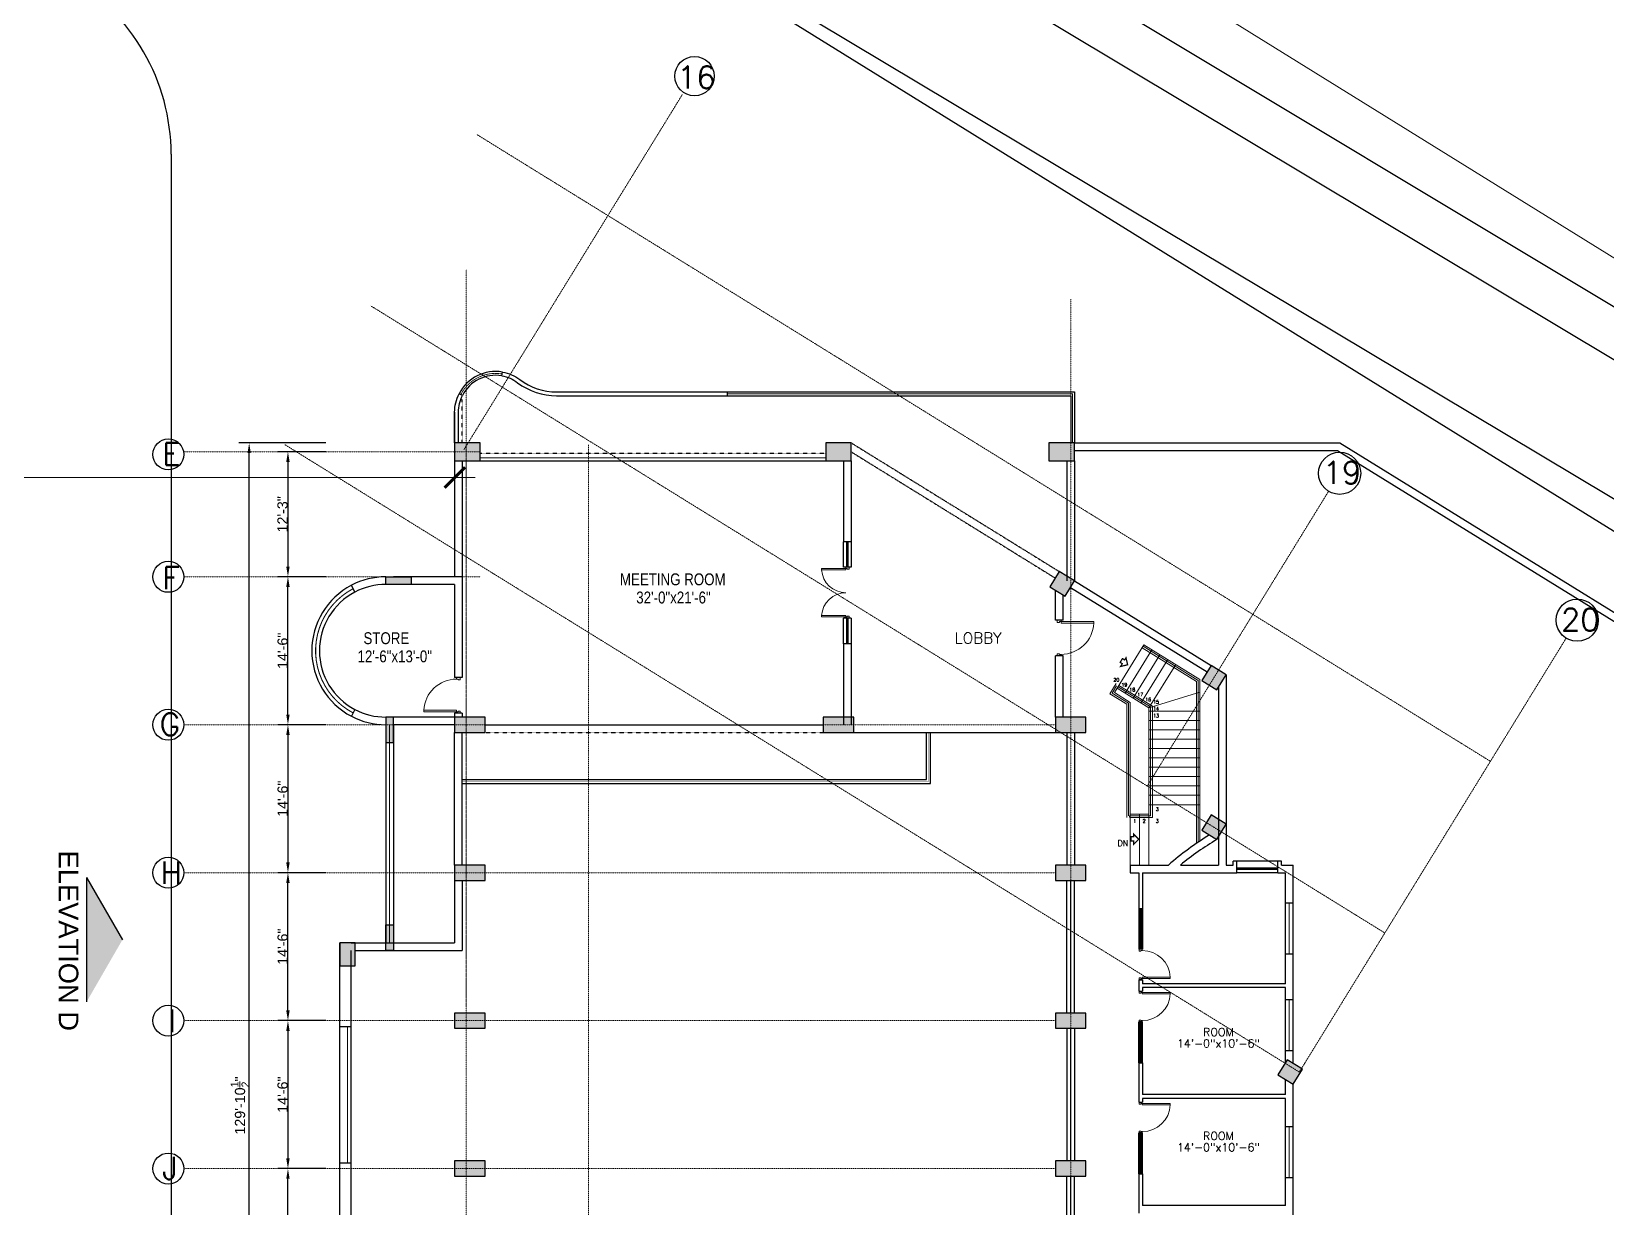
# Model space of a CAD drawing. Header units: inches. Extents: x -110725 to 51121, y 8404 to 44825.
# Drawn here: x 45211 to 47063, y 21415 to 22798 of the extents above; entities that cross this region are included whole.
import ezdxf
from ezdxf.enums import TextEntityAlignment as Align

# ---------------------------------------------------------------- set-up
doc = ezdxf.new("R2010")
doc.units = ezdxf.units.IN
doc.header["$LTSCALE"] = 0.1
doc.header["$MEASUREMENT"] = 0
doc.linetypes.add('CENTER', pattern=[2, 1.25, -0.25, 0.25, -0.25])
doc.linetypes.add('DASHED', pattern=[0.75, 0.5, -0.25])
doc.layers.get('0').update_dxf_attribs({"color": 1, "lineweight": 0})
doc.layers.get('Defpoints').update_dxf_attribs({"lineweight": 0})
for name, color, linetype in [('building', 6, 'Continuous'), ('Column Hatch', 7, 'Continuous'), ('COLUMNS', 200, 'Continuous'), ('GF', 1, 'Continuous'), ('GFT', 4, 'Continuous'), ('GFW', 5, 'Continuous'), ('GREEN BELT', 80, 'Continuous'), ('road', 8, 'Continuous')]:
    doc.layers.add(name, color=color, linetype=linetype)
for name, color, linetype, lineweight in [('dim', 252, 'Continuous', 0), ('DOOR', 32, 'Continuous', 0), ('GRID', 8, 'CENTER', 0), ('stair', 5, 'Continuous', 0), ('TEXT', 3, 'Continuous', 0)]:
    doc.layers.add(name, color=color, linetype=linetype, lineweight=lineweight)
doc.styles.add('as', font='arial.ttf')
doc.styles.add('EHSAN', font='arial.ttf', dxfattribs={"height": 54})
doc.styles.add('ROMAND', font='romand.shx')
doc.styles.get("Standard").update_dxf_attribs({"font": 'arial.ttf'})
doc.dimstyles.new('DIM', dxfattribs={"dimtxt": 15, "dimasz": 9, "dimexe": 0.25, "dimexo": 3, "dimgap": 0.125, "dimtad": 1, "dimdec": 3, "dimzin": 3, "dimdsep": 46, "dimlunit": 4, "dimtxsty": 'ROMAND', "dimcen": 0.125, "dimaunit": 1, "dimadec": 0, "dimazin": 0, "dimtfac": 0.75, "dimtdec": 3, "dimtix": 1, "dimtofl": 0, "dimtmove": 2, "dimatfit": 3, "dimfxl": 1, "dimtolj": 1, "dimtzin": 3, "dimarcsym": 1})
doc.dimstyles.new('DIM1', dxfattribs={"dimtxt": 54, "dimasz": 6, "dimexe": 6, "dimexo": 3, "dimgap": 1, "dimtad": 0, "dimzin": 0, "dimdsep": 46, "dimlunit": 4, "dimtxsty": 'EHSAN', "dimblk": 'ARCHTICK', "dimcen": 3, "dimdle": 6, "dimclrd": 4, "dimclre": 4, "dimclrt": 6, "dimadec": 0, "dimazin": 0, "dimtfac": 1, "dimtofl": 0, "dimtmove": 1, "dimatfit": 3, "dimldrblk": 'ARCHTICK', "dimfxl": 4, "dimtolj": 1, "dimtzin": 3, "dimlwd": -1, "dimlwe": -1, "dimarcsym": 0})

# ---------------------------------------------------------------- blocks, each defined once
blk = doc.blocks.new('_ArchTick')
at = {"color": 0, "linetype": 'ByBlock', "const_width": 0.15}
blk.add_lwpolyline([(-0.5, -0.5), (0.5, 0.5)], dxfattribs=at)
blk = doc.blocks.new('*D2541')
at = {"layer": 'Defpoints', "color": 0, "transparency": 16777216}
for p in [(46220.3, 23059.7), (46077.5, 22829.6), (49678, 20595.2, 1175.7)]:
    blk.add_point(p, dxfattribs=at)
at = {"layer": 'dim', "color": 4, "transparency": 16777216}
for p, q in [((46079.1, 22832.1), (46223.5, 23064.8)), ((46199.9, 23072.3), (47906.3, 22013.3)), ((49841.1, 20812.6), (48134.7, 21871.6)), ((49679.5, 20597.7), (49823.9, 20830.4))]:
    blk.add_line(p, q, dxfattribs=at)
at = {"layer": 'dim', "color": 4, "transparency": 16777216, "xscale": 24, "yscale": 24, "zscale": 24}
for p, rotation in [((46220.3, 23059.7), 148.1765203500402), ((49820.7, 20825.3), 328.1765203500402)]:
    blk.add_blockref('_ArchTick', p, dxfattribs=dict(at, rotation=rotation))
at = {"layer": 'dim', "color": 6, "transparency": 16777216, "insert": (48020.5, 21942.5), "char_height": 54, "attachment_point": 5, "rotation": 328.1765, "style": 'EHSAN'}
blk.add_mtext('\\A1;353\'-1{\\H1x;\\S1/2;}"', dxfattribs=at)
blk = doc.blocks.new('*D2563')
at = {"layer": 'Defpoints', "color": 0, "transparency": 16777216}
for p in [(43461.6, 22309.5), (45708.6, 22309.3), (43461.6, 22273.1)]:
    blk.add_point(p, dxfattribs=at)
at = {"layer": 'dim', "color": 4, "transparency": 16777216}
for p, q in [((43461.6, 22306.5), (43461.6, 22267.1)), ((45708.6, 22306.3), (45708.6, 22267.1)), ((43437.6, 22273.1), (44472.9, 22273.1)), ((45732.6, 22273.1), (44697.3, 22273.1))]:
    blk.add_line(p, q, dxfattribs=at)
at = {"layer": 'dim', "color": 4, "transparency": 16777216, "xscale": 24, "yscale": 24, "zscale": 24, "rotation": 180}
blk.add_blockref('_ArchTick', (43461.6, 22273.1), dxfattribs=at)
at = {"layer": 'dim', "color": 4, "transparency": 16777216, "xscale": 24, "yscale": 24, "zscale": 24}
blk.add_blockref('_ArchTick', (45708.6, 22273.1), dxfattribs=at)
at = {"layer": 'dim', "color": 6, "transparency": 16777216, "insert": (44585.1, 22273.1), "char_height": 54, "attachment_point": 5, "style": 'EHSAN'}
blk.add_mtext('\\A1;187\'-3"', dxfattribs=at)
blk = doc.blocks.new('*D3236')
at = {"layer": 'Defpoints', "color": 0, "transparency": 16777216}
for p in [(45512.3, 21808.3), (45562.7, 21808.3), (45562.7, 21634.3)]:
    blk.add_point(p, dxfattribs=at)
at = {"layer": 'dim', "color": 2, "lineweight": -2, "transparency": 16777216}
for p, q in [((45556.7, 21808.3), (45500.3, 21808.3)), ((45556.7, 21634.3), (45500.3, 21634.3))]:
    blk.add_line(p, q, dxfattribs=at)
at = {"layer": 'dim', "color": 4, "lineweight": -2, "transparency": 16777216}
blk.add_line((45512.3, 21646.3), (45512.3, 21796.3), dxfattribs=at)
at = {"layer": 'dim', "color": 4, "transparency": 16777216}
for points in [[(45510.3, 21796.3), (45514.3, 21796.3), (45512.3, 21808.3)], [(45510.3, 21646.3), (45514.3, 21646.3), (45512.3, 21634.3)]]:
    blk.add_solid(points, dxfattribs=at)
at = {"layer": 'dim', "color": 3, "transparency": 16777216, "insert": (45506.1, 21721.3), "char_height": 12, "attachment_point": 5, "rotation": 90}
blk.add_mtext('\\A1;14\'-6"', dxfattribs=at)
blk = doc.blocks.new('*D3237')
at = {"layer": 'Defpoints', "color": 0, "transparency": 16777216}
for p in [(45512.3, 21460.3), (45562.7, 21460.3), (45562.7, 21286.3)]:
    blk.add_point(p, dxfattribs=at)
at = {"layer": 'dim', "color": 2, "lineweight": -2, "transparency": 16777216}
for p, q in [((45556.7, 21460.3), (45500.3, 21460.3)), ((45556.7, 21286.3), (45500.3, 21286.3))]:
    blk.add_line(p, q, dxfattribs=at)
at = {"layer": 'dim', "color": 4, "lineweight": -2, "transparency": 16777216}
blk.add_line((45512.3, 21298.3), (45512.3, 21448.3), dxfattribs=at)
at = {"layer": 'dim', "color": 4, "transparency": 16777216}
for points in [[(45510.3, 21448.3), (45514.3, 21448.3), (45512.3, 21460.3)], [(45510.3, 21298.3), (45514.3, 21298.3), (45512.3, 21286.3)]]:
    blk.add_solid(points, dxfattribs=at)
at = {"layer": 'dim', "color": 3, "transparency": 16777216, "insert": (45506.1, 21373.3), "char_height": 12, "attachment_point": 5, "rotation": 90}
blk.add_mtext('\\A1;14\'-6"', dxfattribs=at)
blk = doc.blocks.new('*D3238')
at = {"layer": 'Defpoints', "color": 0, "transparency": 16777216}
for p in [(45562.7, 21634.3), (45512.3, 21460.3), (45562.7, 21460.3)]:
    blk.add_point(p, dxfattribs=at)
at = {"layer": 'dim', "color": 2, "lineweight": -2, "transparency": 16777216}
for p, q in [((45556.7, 21634.3), (45500.3, 21634.3)), ((45556.7, 21460.3), (45500.3, 21460.3))]:
    blk.add_line(p, q, dxfattribs=at)
at = {"layer": 'dim', "color": 4, "lineweight": -2, "transparency": 16777216}
blk.add_line((45512.3, 21622.3), (45512.3, 21472.3), dxfattribs=at)
at = {"layer": 'dim', "color": 4, "transparency": 16777216}
for points in [[(45510.3, 21622.3), (45514.3, 21622.3), (45512.3, 21634.3)], [(45510.3, 21472.3), (45514.3, 21472.3), (45512.3, 21460.3)]]:
    blk.add_solid(points, dxfattribs=at)
at = {"layer": 'dim', "color": 3, "transparency": 16777216, "insert": (45506.1, 21547.3), "char_height": 12, "attachment_point": 5, "rotation": 90}
blk.add_mtext('\\A1;14\'-6"', dxfattribs=at)
blk = doc.blocks.new('*D3239')
at = {"layer": 'Defpoints', "color": 0, "transparency": 16777216}
for p in [(45562.7, 21982.3), (45512.3, 21808.3), (45562.7, 21808.3)]:
    blk.add_point(p, dxfattribs=at)
at = {"layer": 'dim', "color": 2, "lineweight": -2, "transparency": 16777216}
for p, q in [((45556.7, 21982.3), (45500.3, 21982.3)), ((45556.7, 21808.3), (45500.3, 21808.3))]:
    blk.add_line(p, q, dxfattribs=at)
at = {"layer": 'dim', "color": 4, "lineweight": -2, "transparency": 16777216}
blk.add_line((45512.3, 21970.3), (45512.3, 21820.3), dxfattribs=at)
at = {"layer": 'dim', "color": 4, "transparency": 16777216}
for points in [[(45510.3, 21970.3), (45514.3, 21970.3), (45512.3, 21982.3)], [(45510.3, 21820.3), (45514.3, 21820.3), (45512.3, 21808.3)]]:
    blk.add_solid(points, dxfattribs=at)
at = {"layer": 'dim', "color": 3, "transparency": 16777216, "insert": (45506.1, 21895.3), "char_height": 12, "attachment_point": 5, "rotation": 90}
blk.add_mtext('\\A1;14\'-6"', dxfattribs=at)
blk = doc.blocks.new('*D3240')
at = {"layer": 'Defpoints', "color": 0, "transparency": 16777216}
for p in [(45512.3, 22156.3), (45562.7, 22156.3), (45562.7, 21982.3)]:
    blk.add_point(p, dxfattribs=at)
at = {"layer": 'dim', "color": 2, "lineweight": -2, "transparency": 16777216}
for p, q in [((45556.7, 22156.3), (45500.3, 22156.3)), ((45556.7, 21982.3), (45500.3, 21982.3))]:
    blk.add_line(p, q, dxfattribs=at)
at = {"layer": 'dim', "color": 4, "lineweight": -2, "transparency": 16777216}
blk.add_line((45512.3, 21994.3), (45512.3, 22144.3), dxfattribs=at)
at = {"layer": 'dim', "color": 4, "transparency": 16777216}
for points in [[(45510.3, 22144.3), (45514.3, 22144.3), (45512.3, 22156.3)], [(45510.3, 21994.3), (45514.3, 21994.3), (45512.3, 21982.3)]]:
    blk.add_solid(points, dxfattribs=at)
at = {"layer": 'dim', "color": 3, "transparency": 16777216, "insert": (45506.1, 22069.3), "char_height": 12, "attachment_point": 5, "rotation": 90}
blk.add_mtext('\\A1;14\'-6"', dxfattribs=at)
blk = doc.blocks.new('*D3241')
at = {"layer": 'Defpoints', "color": 0, "transparency": 16777216}
for p in [(45562.7, 22303.3), (45512.3, 22156.3), (45562.7, 22156.3)]:
    blk.add_point(p, dxfattribs=at)
at = {"layer": 'dim', "color": 2, "lineweight": -2, "transparency": 16777216}
for p, q in [((45556.7, 22303.3), (45500.3, 22303.3)), ((45556.7, 22156.3), (45500.3, 22156.3))]:
    blk.add_line(p, q, dxfattribs=at)
at = {"layer": 'dim', "color": 4, "lineweight": -2, "transparency": 16777216}
blk.add_line((45512.3, 22291.3), (45512.3, 22168.3), dxfattribs=at)
at = {"layer": 'dim', "color": 4, "transparency": 16777216}
for points in [[(45510.3, 22291.3), (45514.3, 22291.3), (45512.3, 22303.3)], [(45510.3, 22168.3), (45514.3, 22168.3), (45512.3, 22156.3)]]:
    blk.add_solid(points, dxfattribs=at)
at = {"layer": 'dim', "color": 3, "transparency": 16777216, "insert": (45506, 22229.8), "char_height": 12, "attachment_point": 5, "rotation": 90}
blk.add_mtext('\\A1;12\'-3"', dxfattribs=at)
blk = doc.blocks.new('*D3246')
at = {"layer": 'Defpoints', "color": 0, "transparency": 16777216}
for p in [(45466.7, 22313.8), (45562.7, 22313.8), (45562.7, 20755.3)]:
    blk.add_point(p, dxfattribs=at)
at = {"layer": 'dim', "color": 2, "lineweight": -2, "transparency": 16777216}
for p, q in [((45556.7, 22313.8), (45454.7, 22313.8)), ((45556.7, 20755.3), (45454.7, 20755.3))]:
    blk.add_line(p, q, dxfattribs=at)
at = {"layer": 'dim', "color": 4, "lineweight": -2, "transparency": 16777216}
blk.add_line((45466.7, 20767.3), (45466.7, 22301.8), dxfattribs=at)
at = {"layer": 'dim', "color": 4, "transparency": 16777216}
for points in [[(45464.7, 22301.8), (45468.7, 22301.8), (45466.7, 22313.8)], [(45464.7, 20767.3), (45468.7, 20767.3), (45466.7, 20755.3)]]:
    blk.add_solid(points, dxfattribs=at)
at = {"layer": 'dim', "color": 3, "transparency": 16777216, "insert": (45455.9, 21534.5), "char_height": 12, "attachment_point": 5, "rotation": 90}
blk.add_mtext('\\A1;129\'-10{\\H0.75x;\\S1/2;}"', dxfattribs=at)
blk = doc.blocks.new('Ar')
at = {"const_width": 1.5}
blk.add_lwpolyline([(-4.5, 0), (-4.5, 3), (-1.5, 3), (-1.5, 6), (4.5, 0), (-1.5, -6), (-1.5, -2.25), (-4.5, -2.25)], close=True, dxfattribs=at)
blk = doc.blocks.new('D2')
for p, q in [((-3, 34.9), (-1.5, 34.9)), ((-3, 1.9), (-3, 34.9)), ((-1.5, 34.9), (-1.5, 1.9)), ((-34.5, 1.9), (-36, 1.9)), ((-36, 1.9), (-36, -1.9)), ((-34.5, 0.4), (-34.5, 1.9)), ((-33.8, 0.4), (-34.5, 0.4)), ((-33.8, -1.9), (-33.8, 0.4)), ((-1.5, 1.9), (-3, 1.9)), ((-2.2, 0.4), (-2.2, -1.9)), ((-1.5, 0.4), (-2.2, 0.4)), ((0, 1.9), (-1.5, 1.9)), ((-1.5, 1.9), (-1.5, 0.4)), ((0, -1.9), (0, 1.9)), ((-36, -1.9), (-33.8, -1.9)), ((-2.2, -1.9), (0, -1.9))]:
    blk.add_line(p, q)
blk.add_arc((-1.5, 1.9), 33, 92.6053, 180)
blk = doc.blocks.new('D5')
for p, q in [((-55.5, 28.9), (-55.5, 1.9)), ((-54, 28.9), (-55.5, 28.9)), ((-54, 1.9), (-54, 28.9)), ((-3, 1.9), (-3, 28.9)), ((-3, 28.9), (-1.5, 28.9)), ((-1.5, 28.9), (-1.5, 1.9)), ((-57, 1.9), (-55.5, 1.9)), ((-57, -1.9), (-57, 1.9)), ((-55.5, 1.9), (-54, 1.9)), ((-55.5, 1.9), (-55.5, 0.4)), ((-55.5, 0.4), (-54.8, 0.4)), ((-54.8, 0.4), (-54.8, -1.9)), ((-1.5, 1.9), (-3, 1.9)), ((-1.5, 0.4), (-2.2, 0.4)), ((-2.2, 0.4), (-2.2, -1.9)), ((-1.5, 1.9), (-1.5, 0.4)), ((0, 1.9), (-1.5, 1.9)), ((0, -1.9), (0, 1.9)), ((-54.8, -1.9), (-57, -1.9)), ((-2.2, -1.9), (0, -1.9))]:
    blk.add_line(p, q)
for centre, start, end in [((-55.5, 1.9), 0, 86.8153), ((-1.5, 1.9), 93.1847, 180)]:
    blk.add_arc(centre, 27, start, end)

msp = doc.modelspace()

# ---------------------------------------------------------------- hatches: boundary and pattern name
at = {"layer": 'Column Hatch'}
for points in [[(45738.31287, 22313.7792), (45708.31287, 22313.7792), (45708.31287, 22292.7792), (45738.31287, 22292.7792)], [(46174.81287, 22313.7792), (46144.81287, 22313.7792), (46144.81287, 22292.7792), (46174.81287, 22292.7792)], [(46437.31287, 22313.7792), (46407.31287, 22313.7792), (46407.31287, 22292.7792), (46437.31287, 22292.7792)], [(45627.31287, 22156.2792), (45657.31287, 22156.2792), (45657.31287, 22147.2792), (45627.31287, 22147.2792)], [(46419.45253, 22162.47983), (46408.45181, 22144.59165), (46426.31214, 22133.54578), (46437.31287, 22151.43396)], [(46615.73845, 22041.08522), (46597.87812, 22052.13109), (46586.8774, 22034.24291), (46604.73773, 22023.19704)], [(45627.31287, 21961.2792), (45636.31287, 21961.2792), (45636.31287, 21991.2792), (45627.31287, 21991.2792)], [(45744.31287, 21991.2792), (45708.31287, 21991.2792), (45708.31287, 21973.2792), (45744.31287, 21973.2792)], [(46177.81287, 21991.2792), (46141.81287, 21991.2792), (46141.81287, 21973.2792), (46177.81287, 21973.2792)], [(46450.81287, 21991.2792), (46414.81287, 21991.2792), (46414.81287, 21973.2792), (46450.81287, 21973.2792)], [(46615.73845, 21865.23008), (46597.87812, 21876.27595), (46586.8774, 21858.38777), (46604.73773, 21847.3419)], [(45744.31287, 21817.2792), (45708.31287, 21817.2792), (45708.31287, 21799.2792), (45744.31287, 21799.2792)], [(46450.81287, 21817.2792), (46414.81287, 21817.2792), (46414.81287, 21799.2792), (46450.81287, 21799.2792)], [(45627.31287, 21746.7792), (45636.31287, 21746.7792), (45636.31287, 21716.7792), (45627.31287, 21716.7792)], [(45591.31287, 21725.7792), (45573.31287, 21725.7792), (45573.31287, 21698.7792), (45591.31287, 21698.7792)], [(45744.31287, 21643.2792), (45708.31287, 21643.2792), (45708.31287, 21625.2792), (45744.31287, 21625.2792)], [(46450.81287, 21643.2792), (46414.81287, 21643.2792), (46414.81287, 21625.2792), (46450.81287, 21625.2792)], [(46705.31359, 21577.28521), (46687.45326, 21588.33108), (46676.45253, 21570.4429), (46694.31287, 21559.39703)], [(45744.31287, 21469.2792), (45708.31287, 21469.2792), (45708.31287, 21451.2792), (45744.31287, 21451.2792)], [(46450.81287, 21469.2792), (46414.81287, 21469.2792), (46414.81287, 21451.2792), (46450.81287, 21451.2792)]]:
    msp.add_hatch(color=256, dxfattribs=at).paths.add_polyline_path(points)
at = {"layer": 'GF'}
msp.add_hatch(color=256, dxfattribs=at).paths.add_polyline_path([(45317.69843, 21729.4763), (45275.43584, 21802.67726), (45275.43584, 21656.27534)])

# ---------------------------------------------------------------- linework, layer by layer
at = {"layer": 'building', "linetype": 'Continuous', "elevation": 1.07221}
msp.add_lwpolyline([(43531.66734, 24283.46768), (46076.03119, 22826.982), (49677.95572, 20595.17907), (49617.35356, 20283.36427), (43394.81384, 20285.00184)], dxfattribs=at)
at = {"layer": 'COLUMNS', "elevation": 1.07221}
for points in [[(45708.31287, 22292.7792), (45738.31287, 22292.7792), (45738.31287, 22313.7792), (45708.31287, 22313.7792)], [(46144.81287, 22292.7792), (46174.81287, 22292.7792), (46174.81287, 22313.7792), (46144.81287, 22313.7792)], [(46407.31287, 22292.7792), (46437.31287, 22292.7792), (46437.31287, 22313.7792), (46407.31287, 22313.7792)], [(45627.31287, 22156.2792), (45657.31287, 22156.2792), (45657.31287, 22147.2792), (45627.31287, 22147.2792)], [(46408.45181, 22144.59165), (46426.31214, 22133.54578), (46437.31287, 22151.43396), (46419.45253, 22162.47983)], [(46586.8774, 22034.24291), (46604.73773, 22023.19704), (46615.73845, 22041.08522), (46597.87812, 22052.13109)], [(45627.31287, 21961.2792), (45636.31287, 21961.2792), (45636.31287, 21991.2792), (45627.31287, 21991.2792)], [(45708.31287, 21973.2792), (45744.31287, 21973.2792), (45744.31287, 21991.2792), (45708.31287, 21991.2792)], [(46141.81287, 21973.2792), (46177.81287, 21973.2792), (46177.81287, 21991.2792), (46141.81287, 21991.2792)], [(46414.81287, 21973.2792), (46450.81287, 21973.2792), (46450.81287, 21991.2792), (46414.81287, 21991.2792)], [(46586.8774, 21858.38777), (46604.73773, 21847.3419), (46615.73845, 21865.23008), (46597.87812, 21876.27595)], [(45708.31287, 21799.2792), (45744.31287, 21799.2792), (45744.31287, 21817.2792), (45708.31287, 21817.2792)], [(46414.81287, 21799.2792), (46450.81287, 21799.2792), (46450.81287, 21817.2792), (46414.81287, 21817.2792)], [(45627.31287, 21746.7792), (45636.31287, 21746.7792), (45636.31287, 21716.7792), (45627.31287, 21716.7792)], [(45591.31287, 21725.7792), (45573.31287, 21725.7792), (45573.31287, 21698.7792), (45591.31287, 21698.7792)], [(45708.31287, 21625.2792), (45744.31287, 21625.2792), (45744.31287, 21643.2792), (45708.31287, 21643.2792)], [(46414.81287, 21625.2792), (46450.81287, 21625.2792), (46450.81287, 21643.2792), (46414.81287, 21643.2792)], [(46676.45253, 21570.4429), (46694.31287, 21559.39703), (46705.31359, 21577.28521), (46687.45326, 21588.33108)], [(45708.31287, 21451.2792), (45744.31287, 21451.2792), (45744.31287, 21469.2792), (45708.31287, 21469.2792)], [(46414.81287, 21451.2792), (46450.81287, 21451.2792), (46450.81287, 21469.2792), (46414.81287, 21469.2792)]]:
    msp.add_lwpolyline(points, close=True, dxfattribs=at)
at = {"layer": 'GF'}
for p, q in [((45763.75802, 22392.63734, 1.07221), (45764.52821, 22397.07094, 1.07221)), ((45717.55927, 22369.53796, 1.07221), (45713.55027, 22371.58197, 1.07221)), ((46029.31287, 22369.2792, 1.07221), (46029.31287, 22373.7792, 1.07221)), ((45708.31287, 22349.7792, 1.07221), (45708.31287, 22156.2792, 1.07221)), ((45717.31287, 22292.7792, 1.07221), (45717.31287, 22037.7792, 1.07221)), ((46165.81287, 22292.7792, 1.07221), (46165.81287, 22197.5292, 1.07221)), ((46174.81287, 22292.7792, 1.07221), (46174.81287, 22197.5292, 1.07221)), ((46428.31287, 22292.7792, 1.07221), (46428.31287, 22151.43396, 1.07221)), ((46437.31287, 22292.7792, 1.07221), (46437.31287, 22151.43396, 1.07221)), ((46174.81287, 22197.5292, 1.07221), (46165.81287, 22197.5292, 1.07221)), ((45717.31287, 22156.2792, 1.07221), (45636.31952, 22156.2792, 1.07221)), ((45717.31287, 22156.2792, 1.07221), (45717.31287, 22037.7792, 1.07221)), ((45591.07111, 22138.34477, 1.07221), (45586.8886, 22146.31388, 1.07221)), ((45708.31287, 22147.2792, 1.07221), (45636.31952, 22147.2792, 1.07221)), ((45708.31287, 22147.2792, 1.07221), (45708.31287, 22037.7792, 1.07221)), ((46414.81287, 22105.3027, 1.07221), (46414.81287, 22140.6576, 1.07221)), ((46423.81287, 22105.3027, 1.07221), (46423.81287, 22135.09148, 1.07221)), ((46432.59827, 22143.7676, 1.07221), (46593.16352, 22044.46472, 1.07221)), ((46437.31287, 22151.43396, 1.07221), (46597.87812, 22052.13109, 1.07221)), ((46165.81287, 22077.5292, 1.07221), (46165.81287, 21982.2792, 1.07221)), ((46174.81287, 22077.5292, 1.07221), (46165.81287, 22077.5292, 1.07221)), ((46174.81287, 22077.5292, 1.07221), (46174.81287, 21982.2792, 1.07221)), ((46414.81287, 21991.2792, 1.07221), (46414.81287, 22063.3027, 1.07221)), ((46423.81287, 21991.2792, 1.07221), (46423.81287, 22063.3027, 1.07221)), ((45717.31287, 22037.7792, 1.07221), (45708.31287, 22037.7792, 1.07221)), ((46606.73845, 22026.4504, 1.07221), (46606.73845, 21817.2792, 1.07221)), ((46615.73845, 22041.08522, 1.07221), (46615.73845, 21817.2792, 1.07221)), ((45591.07111, 22000.21363, 1.07221), (45586.8886, 21992.24453, 1.07221)), ((45708.31287, 21991.2792, 1.07221), (45636.31952, 21991.2792, 1.07221)), ((45717.31287, 21995.7792, 1.07221), (45708.31287, 21995.7792, 1.07221)), ((45708.31287, 21995.7792, 1.07221), (45708.31287, 21991.2792, 1.07221)), ((45717.31287, 21995.7792, 1.07221), (45717.31287, 21991.2792, 1.07221)), ((45717.31287, 21995.7792, 1.07221), (45717.31287, 21991.2792, 1.07221)), ((45708.31287, 21982.2792, 1.07221), (45636.31952, 21982.2792, 1.07221)), ((45708.31287, 21817.2792, 1.07221), (45708.31287, 21973.2792, 1.07221)), ((45717.31287, 21817.2792, 1.07221), (45717.31287, 21973.2792, 1.07221)), ((46177.81287, 21973.2792, 1.07221), (46414.81287, 21973.2792, 1.07221)), ((46428.31287, 21973.2792, 1.07221), (46428.31287, 21817.2792, 1.07221)), ((46428.31287, 21973.2792, 1.07221), (46428.31287, 21817.2792, 1.07221)), ((46437.31287, 21973.2792, 1.07221), (46437.31287, 21817.2792, 1.07221)), ((46437.31287, 21973.2792, 1.07221), (46437.31287, 21817.2792, 1.07221)), ((46623.76863, 21817.2792, 1.07221), (46623.76863, 21821.7792, 1.07221)), ((46628.26863, 21821.7792, 1.07221), (46623.76863, 21821.7792, 1.07221)), ((46628.26863, 21808.2792, 1.07221), (46628.26863, 21821.7792, 1.07221)), ((46676.26863, 21808.2792, 1.07221), (46676.26863, 21821.7792, 1.07221)), ((46680.76863, 21821.7792, 1.07221), (46676.26863, 21821.7792, 1.07221)), ((46680.76863, 21817.2792, 1.07221), (46680.76863, 21821.7792, 1.07221)), ((45275.43584, 21802.67726, -9.84761), (45317.69843, 21729.4763, -9.84761)), ((45275.43584, 21802.67726, -9.84761), (45275.43584, 21656.27534, -9.84761)), ((46502.84513, 21817.2792, 1.07221), (46547.95957, 21817.2792, 1.07221)), ((46502.84513, 21817.2792, 1.07221), (46502.84513, 21808.2792, 1.07221)), ((46502.84513, 21808.2792, 1.07221), (46512.81287, 21808.2792, 1.07221)), ((46512.81287, 21808.2792, 1.07221), (46512.81287, 21766.2792, 1.07221)), ((46517.31287, 21808.2792, 1.07221), (46628.26863, 21808.2792, 1.07221)), ((46517.31287, 21808.2792, 1.07221), (46517.31287, 21766.2792, 1.07221)), ((46561.84351, 21817.2792, 1.07221), (46606.73845, 21817.2792, 1.07221)), ((46615.73845, 21817.2792, 1.07221), (46623.76863, 21817.2792, 1.07221)), ((46676.26863, 21808.2792, 1.07221), (46685.31287, 21808.2792, 1.07221)), ((46680.76863, 21817.2792, 1.07221), (46694.31287, 21817.2792, 1.07221)), ((46685.31287, 21773.0292, 1.07221), (46685.31287, 21808.2792, 1.07221)), ((46694.31287, 21773.0292, 1.07221), (46694.31287, 21817.2792, 1.07221)), ((45708.31287, 21799.2792, 1.07221), (45708.31287, 21725.7792, 1.07221)), ((45717.31287, 21799.2792, 1.07221), (45717.31287, 21716.7792, 1.07221)), ((46512.81287, 21766.2792, 1.07221), (46517.31287, 21766.2792, 1.07221)), ((46685.31287, 21773.0292, 1.07221), (46694.31287, 21773.0292, 1.07221)), ((45573.31287, 21627.5292, 1.07221), (45573.31287, 21725.7792, 1.07221)), ((45586.81287, 21725.7792, 1.07221), (45708.31287, 21725.7792, 1.07221)), ((45586.81287, 21627.5292, 1.07221), (45586.81287, 21716.7792, 1.07221)), ((45591.31287, 21716.7792, 1.07221), (45717.31287, 21716.7792, 1.07221)), ((46685.31287, 21677.7792, 1.07221), (46685.31287, 21713.0292, 1.07221)), ((46685.31287, 21713.0292, 1.07221), (46694.31287, 21713.0292, 1.07221)), ((46694.31287, 21659.06491, 1.07221), (46694.31287, 21713.0292, 1.07221)), ((46512.81287, 21682.2792, 1.07221), (46512.81287, 21668.7792, 1.07221)), ((46517.31287, 21682.2792, 1.07221), (46512.81287, 21682.2792, 1.07221)), ((46512.81287, 21682.2792, 1.07221), (46517.31287, 21682.2792, 1.07221)), ((46517.31287, 21682.2792, 1.07221), (46517.31287, 21677.7792, 1.07221)), ((46685.31287, 21677.7792, 1.07221), (46517.31287, 21677.7792, 1.07221)), ((46517.31287, 21673.2792, 1.07221), (46517.31287, 21668.7792, 1.07221)), ((46685.31287, 21673.2792, 1.07221), (46517.31287, 21673.2792, 1.07221)), ((46685.31287, 21659.06491, 1.07221), (46685.31287, 21673.2792, 1.07221)), ((46512.81287, 21668.7792, 1.07221), (46517.31287, 21668.7792, 1.07221)), ((46685.31287, 21659.06491, 1.07221), (46694.31287, 21659.06491, 1.07221)), ((45573.31287, 21627.5292, 1.07221), (45586.81287, 21627.5292, 1.07221)), ((46685.31287, 21584.85061, 1.07221), (46685.31287, 21599.06491, 1.07221)), ((46685.31287, 21599.06491, 1.07221), (46694.31287, 21599.06491, 1.07221)), ((46694.31287, 21584.08869, 1.07221), (46694.31287, 21599.06491, 1.07221)), ((46512.81287, 21584.7792, 1.07221), (46512.81287, 21538.2792, 1.07221)), ((46512.81287, 21584.7792, 1.07221), (46517.31287, 21584.7792, 1.07221)), ((46517.31287, 21584.7792, 1.07221), (46517.31287, 21547.2792, 1.07221)), ((46685.31287, 21547.2792, 1.07221), (46685.31287, 21564.96315, 1.07221)), ((46685.31287, 21547.2792, 1.07221), (46517.31287, 21547.2792, 1.07221)), ((46517.31287, 21542.7792, 1.07221), (46517.31287, 21538.2792, 1.07221)), ((46685.31287, 21542.7792, 1.07221), (46517.31287, 21542.7792, 1.07221)), ((46685.31287, 21416.7792, 1.07221), (46685.31287, 21542.7792, 1.07221)), ((46694.31287, 21397.2792, 1.07221), (46694.31287, 21559.39703, 1.07221)), ((46512.81287, 21538.2792, 1.07221), (46517.31287, 21538.2792, 1.07221)), ((46685.31287, 21509.7792, 1.07221), (46694.31287, 21509.7792, 1.07221)), ((45573.31287, 21368.7792, 1.07221), (45573.31287, 21467.0292, 1.07221)), ((45573.31287, 21467.0292, 1.07221), (45586.81287, 21467.0292, 1.07221)), ((45586.81287, 21377.7792, 1.07221), (45586.81287, 21467.0292, 1.07221)), ((46512.81287, 21454.2792, 1.07221), (46512.81287, 21407.7792, 1.07221)), ((46512.81287, 21454.2792, 1.07221), (46517.31287, 21454.2792, 1.07221)), ((46517.31287, 21454.2792, 1.07221), (46517.31287, 21416.7792, 1.07221)), ((46685.31287, 21449.7792, 1.07221), (46694.31287, 21449.7792, 1.07221)), ((46685.31287, 21416.7792, 1.07221), (46517.31287, 21416.7792, 1.07221))]:
    msp.add_line(p, q, dxfattribs=at)
at = {"layer": 'GF', "linetype": 'Continuous'}
for p, q in [((46423.81287, 22105.3027, 1.07221), (46414.81287, 22105.3027, 1.07221)), ((46423.81287, 22063.3027, 1.07221), (46414.81287, 22063.3027, 1.07221))]:
    msp.add_line(p, q, dxfattribs=at)
at = {"layer": 'GF', "elevation": 1.07221}
for points in [[(45764.52821, 22397.07094, -0.1184243221), (45785.11287, 22388.1792, 0.1622776602), (45828.31287, 22373.7792), (46029.31287, 22373.7792)], [(45763.75802, 22392.63734, -0.1184243221), (45782.41287, 22384.5792, 0.1622776602), (45828.31287, 22369.2792), (46029.31287, 22369.2792)], [(45708.31287, 22313.7792), (45708.31287, 22349.7792, -0.1184243221), (45713.55027, 22371.58197, -0.1184243221)], [(45712.81287, 22313.7792), (45712.81287, 22349.7792, -0.1184243221), (45717.55927, 22369.53796, -0.1184243221)]]:
    msp.add_lwpolyline(points, format="xyb", dxfattribs=at)
at = {"layer": 'GF'}
for centre, radius, start, end in [((45627.31952, 22069.2792, 1.07221), 87, 90, 117.69230769), ((45627.31952, 22069.2792, 1.07221), 78, 90, 117.69230769), ((45627.31952, 22069.2792, 1.07221), 87, 242.30769231, 270), ((45627.31952, 22069.2792, 1.07221), 78, 242.30769231, 270), ((46774.92004, 21558.88883, 1.07221), 343.91371, 121.32510047, 131.29486611), ((46774.92004, 21558.88883, 1.07221), 334.91371, 120.53986716, 129.51002533)]:
    msp.add_arc(centre, radius, start, end, dxfattribs=at)
at = {"layer": 'GFT'}
for centre, radius in [((45990.37422, 22745.1667, 1.07221), 23.0918), ((45371.65737, 22300.2792, 1.07221), 18.23575), ((46749.1155, 22278.05251, 1.07221), 24.8276), ((45371.65737, 22156.2792, 1.07221), 18.23575), ((47028.51688, 22105.28932, 1.07221), 24.8276), ((45371.65737, 21982.2792, 1.07221), 18.23575), ((45371.65737, 21808.2792, 1.07221), 18.23575), ((45371.65737, 21634.2792, 1.07221), 18.23575), ((45371.65737, 21460.2792, 1.07221), 18.23575)]:
    msp.add_circle(centre, radius, dxfattribs=at)
at = {"layer": 'GFW', "linetype": 'DASHED'}
for p, q in [((45717.31287, 22313.7792, 1.07221), (45717.31287, 22364.7792, 1.07221)), ((45738.31287, 22301.7792, 1.07221), (46144.81287, 22301.7792, 1.07221)), ((46174.81287, 22313.7792, 1.07221), (46419.45253, 22162.47983, 1.07221)), ((46174.81287, 22303.19706, 1.07221), (46414.73794, 22154.81347, 1.07221)), ((45744.31287, 21973.2792, 1.07221), (46141.81287, 21973.2792, 1.07221))]:
    msp.add_line(p, q, dxfattribs=at)
at = {"layer": 'GFW', "color": 2}
for p, q in [((46437.31287, 22313.7792, 1.07221), (46749.22957, 22313.7792, 1.07221)), ((46437.31287, 22304.7792, 1.07221), (46746.6717, 22304.7792, 1.07221)), ((46746.6717, 22304.7792, 1.07221), (49356.71747, 20690.82167, 1.07221)), ((46749.22957, 22313.7792, 1.07221), (49361.45088, 20698.4764, 1.07221))]:
    msp.add_line(p, q, dxfattribs=at)
at = {"layer": 'GFW'}
for p, q in [((45738.31287, 22292.7792, 1.07221), (46144.81287, 22292.7792, 1.07221)), ((46165.81287, 22167.5292, 1.07221), (46165.81287, 22197.5292, 1.07221)), ((46169.56287, 22167.5292, 1.07221), (46169.56287, 22197.5292, 1.07221)), ((46171.06287, 22167.5292, 1.07221), (46171.06287, 22197.5292, 1.07221)), ((46174.81287, 22197.5292, 1.07221), (46174.81287, 22167.5292, 1.07221)), ((46174.81287, 22167.5292, 1.07221), (46165.81287, 22167.5292, 1.07221)), ((46165.81287, 22077.5292, 1.07221), (46165.81287, 22107.5292, 1.07221)), ((46174.81287, 22107.5292, 1.07221), (46165.81287, 22107.5292, 1.07221)), ((46169.56287, 22077.5292, 1.07221), (46169.56287, 22107.5292, 1.07221)), ((46171.06287, 22077.5292, 1.07221), (46171.06287, 22107.5292, 1.07221)), ((46174.81287, 22107.5292, 1.07221), (46174.81287, 22077.5292, 1.07221)), ((45627.31287, 21982.2792, 1.07221), (45627.31287, 21725.7792, 1.07221)), ((45636.31287, 21982.2792, 1.07221), (45636.31287, 21725.7792, 1.07221)), ((45744.31287, 21982.2792, 1.07221), (46141.81287, 21982.2792, 1.07221)), ((46263.31287, 21917.7792, 1.07221), (46263.31287, 21973.2792, 1.07221)), ((46267.81287, 21913.2792, 1.07221), (46267.81287, 21973.2792, 1.07221)), ((45717.31287, 21917.7792, 1.07221), (46263.31287, 21917.7792, 1.07221)), ((45717.31287, 21913.2792, 1.07221), (46267.81287, 21913.2792, 1.07221)), ((46676.26863, 21821.7792, 1.07221), (46628.26863, 21821.7792, 1.07221)), ((46676.26863, 21813.5292, 1.07221), (46628.26863, 21813.5292, 1.07221)), ((46676.26863, 21812.0292, 1.07221), (46628.26863, 21812.0292, 1.07221)), ((46676.26863, 21808.2792, 1.07221), (46628.26863, 21808.2792, 1.07221)), ((46428.31287, 21643.2792, 1.07221), (46428.31287, 21799.2792, 1.07221)), ((46437.31287, 21643.2792, 1.07221), (46437.31287, 21799.2792, 1.07221)), ((46512.81287, 21766.2792, 1.07221), (46512.81287, 21718.2792, 1.07221)), ((46514.56287, 21766.2792, 1.07221), (46514.56287, 21718.2792, 1.07221)), ((46515.56287, 21766.2792, 1.07221), (46515.56287, 21718.2792, 1.07221)), ((46517.31287, 21766.2792, 1.07221), (46517.31287, 21718.2792, 1.07221)), ((46685.31287, 21713.0292, 1.07221), (46685.31287, 21773.0292, 1.07221)), ((46694.31287, 21713.0292, 1.07221), (46694.31287, 21773.0292, 1.07221)), ((46517.31287, 21718.2792, 1.07221), (46512.81287, 21718.2792, 1.07221)), ((46685.31287, 21599.06491, 1.07221), (46685.31287, 21659.06491, 1.07221)), ((46694.31287, 21599.06491, 1.07221), (46694.31287, 21659.06491, 1.07221)), ((45573.31287, 21467.0292, 1.07221), (45573.31287, 21627.5292, 1.07221)), ((45586.81287, 21467.0292, 1.07221), (45586.81287, 21627.5292, 1.07221)), ((46428.31287, 21625.2792, 1.07221), (46428.31287, 21469.2792, 1.07221)), ((46437.31287, 21625.2792, 1.07221), (46437.31287, 21469.2792, 1.07221)), ((46517.31287, 21632.7792, 1.07221), (46512.81287, 21632.7792, 1.07221)), ((46512.81287, 21584.7792, 1.07221), (46512.81287, 21632.7792, 1.07221)), ((46514.56287, 21584.7792, 1.07221), (46514.56287, 21632.7792, 1.07221)), ((46515.56287, 21584.7792, 1.07221), (46515.56287, 21632.7792, 1.07221)), ((46517.31287, 21584.7792, 1.07221), (46517.31287, 21632.7792, 1.07221)), ((46685.31287, 21449.7792, 1.07221), (46685.31287, 21509.7792, 1.07221)), ((46694.31287, 21449.7792, 1.07221), (46694.31287, 21509.7792, 1.07221)), ((46517.31287, 21502.2792, 1.07221), (46512.81287, 21502.2792, 1.07221)), ((46512.81287, 21454.2792, 1.07221), (46512.81287, 21502.2792, 1.07221)), ((46514.56287, 21454.2792, 1.07221), (46514.56287, 21502.2792, 1.07221)), ((46515.56287, 21454.2792, 1.07221), (46515.56287, 21502.2792, 1.07221)), ((46517.31287, 21454.2792, 1.07221), (46517.31287, 21502.2792, 1.07221)), ((46428.31287, 21295.2792, 1.07221), (46428.31287, 21451.2792, 1.07221)), ((46437.31287, 21295.2792, 1.07221), (46437.31287, 21451.2792, 1.07221))]:
    msp.add_line(p, q, dxfattribs=at)
at = {"layer": 'GFW', "elevation": 1.07221}
for points in [[(45764.52821, 22397.07094, 0.3289758475), (45713.55027, 22371.58197)], [(45763.75802, 22392.63734, 0.3289758475), (45717.55927, 22369.53796)]]:
    msp.add_lwpolyline(points, format="xyb", dxfattribs=at)
for points, const_width in [([(45764.14312, 22394.85414, 0.3289758475), (45715.55477, 22370.55997, 0.3289758475)], 1), ([(45588.97986, 22142.32933, 0.6045210744), (45588.97986, 21996.22908, -4.0571594856)], 1.25)]:
    msp.add_lwpolyline(points, format="xyb", dxfattribs=dict(at, const_width=const_width))
for points, const_width in [([(46029.31287, 22371.5292), (46435.06287, 22371.5292), (46435.06287, 22313.7792), (46435.06287, 22313.7792)], 1.25), ([(46144.81287, 22296.16894), (45738.31287, 22296.16894)], 1.25), ([(45631.81287, 21982.2792), (45631.81287, 21725.7792)], 1.25), ([(46265.56287, 21973.2792), (46265.56287, 21915.5292), (45717.31287, 21915.5292)], 0.5), ([(46432.81287, 21643.2792), (46432.81287, 21799.2792)], 1.25), ([(46689.81287, 21713.0292), (46689.81287, 21773.0292)], 1.25), ([(46689.81287, 21599.06491), (46689.81287, 21659.06491)], 1.25), ([(45582.31287, 21467.0292), (45582.31287, 21627.5292)], 1.25), ([(46432.81287, 21625.2792), (46432.81287, 21469.2792)], 1.25), ([(46689.81287, 21449.7792), (46689.81287, 21509.7792)], 1.25), ([(46432.81287, 21295.2792), (46432.81287, 21451.2792)], 1.25)]:
    msp.add_lwpolyline(points, dxfattribs=dict(at, const_width=const_width))
for points in [[(46029.31287, 22373.7792), (46437.31287, 22373.7792), (46437.31287, 22313.7792)], [(46029.31287, 22369.2792), (46432.81287, 22369.2792), (46432.81287, 22313.7792), (46432.81287, 22313.7792)]]:
    msp.add_lwpolyline(points, dxfattribs=at)
at = {"layer": 'GFW'}
for radius in [87, 78]:
    msp.add_arc((45627.31952, 22069.2792, 1.07221), radius, 117.69230769, 242.30769231, dxfattribs=at)
at = {"layer": 'GREEN BELT', "linetype": 'Continuous'}
msp.add_line((45374.91825, 22653.25898), (45374.91825, 20875.2792), dxfattribs=at)
msp.add_arc((45134.91825, 22653.25898), 240, 0, 60.21162085, dxfattribs=at)
at = {"layer": 'GRID'}
for p, q in [((45976.05307, 22723.37807, 1.07221), (45719.14408, 22305.62064, 1.07221)), ((45734.48038, 22676.46292, 1.07221), (46926.43237, 21939.2906, 1.07221)), ((45721.81287, 21652.2792, 1.07221), (45721.81287, 22517.7792, 1.07221)), ((45609.82026, 22474.89692, 1.07221), (46802.28135, 21737.40973, 1.07221)), ((46432.81287, 22482.67175, 1.07221), (46432.81287, 20420.7842, 1.07221)), ((45738.31287, 22303.2792, 1.07221), (45389.64466, 22303.2792, 1.07221)), ((45508.82978, 22311.60294, 1.07221), (46701.70331, 21573.86068, 1.07221)), ((45721.81287, 22312.2792, 1.07221), (45721.81287, 20581.2792, 1.07221)), ((45865.81287, 22312.2792, 1.07221), (45865.81287, 20581.2792, 1.07221)), ((46735.68982, 22256.22298, 1.07221), (46522.89467, 21910.19868, 1.07221)), ((45738.31287, 22156.2792, 1.07221), (45389.89312, 22156.2792, 1.07221)), ((47015.51113, 22084.14079, 1.07221), (46701.70331, 21573.86068, 1.07221)), ((46414.81287, 21982.2792, 1.07221), (45389.89312, 21982.2792, 1.07221)), ((46414.81287, 21808.2792, 1.07221), (45389.89312, 21808.2792, 1.07221)), ((46414.81287, 21634.2792, 1.07221), (45389.89312, 21634.2792, 1.07221)), ((46414.81287, 21460.2792, 1.07221), (45389.89312, 21460.2792, 1.07221))]:
    msp.add_line(p, q, dxfattribs=at)
at = {"layer": 'road', "linetype": 'Continuous'}
for points, elevation in [([(51054.03173, 20083.63124), (50828.3947, 20218.94372), (39259.65924, 27162.757)], 4.40796), ([(39228.6165, 27109.72141), (51000.53935, 20058.33929)], 1.42961), ([(39796.35974, 26513.70008), (39878.65873, 26528.62687), (40033.69876, 26477.02846), (40235.75534, 26336.76517), (49385.48336, 20864.22481), (49997.20725, 20463.11896)], 3.21662)]:
    msp.add_lwpolyline(points, dxfattribs=dict(at, elevation=elevation))
at = {"layer": 'stair'}
for p, q in [((46484.26764, 22020.10037, 1.07221), (46518.98312, 22076.23267, 1.07221)), ((46487.42359, 22025.2033, 1.07221), (46518.98312, 22076.23267, 1.07221)), ((46496.77898, 22019.41739, 1.07221), (46528.3385, 22070.44676, 1.07221)), ((46506.13436, 22013.63148, 1.07221), (46537.69389, 22064.66084, 1.07221)), ((46516.87915, 22072.83071, 1.07221), (46580.84513, 22033.27044, 1.07221)), ((46517.93114, 22074.53169, 1.07221), (46582.84513, 22034.38511, 1.07221)), ((46518.98312, 22076.23267, 1.07221), (46584.84513, 22035.49978, 1.07221)), ((46515.48975, 22007.84556, 1.07221), (46547.04927, 22058.87493, 1.07221)), ((46524.84513, 22002.05965, 1.07221), (46556.40466, 22053.08902, 1.07221)), ((46478.76172, 22018.80238, 1.07221), (46486.12561, 22030.70923, 1.07221)), ((46481.51468, 22019.45137, 1.07221), (46486.7746, 22027.95627, 1.07221)), ((46524.84513, 22002.05965, 1.07221), (46487.42359, 22025.2033, 1.07221)), ((46526.84513, 22003.17432, 1.07221), (46488.47558, 22026.90428, 1.07221)), ((46528.84513, 22004.28899, 1.07221), (46489.52756, 22028.60526, 1.07221)), ((46580.84513, 22033.27044, 1.07221), (46580.84513, 21842.8106, 1.07221)), ((46582.84513, 22034.38511, 1.07221), (46582.84513, 21844.16741, 1.07221)), ((46584.84513, 22035.49978, 1.07221), (46584.84513, 21845.50385, 1.07221)), ((46498.84513, 22006.38163, 1.07221), (46478.76172, 22018.80238, 1.07221)), ((46500.84513, 22007.4963, 1.07221), (46481.51468, 22019.45137, 1.07221)), ((46502.84513, 22008.61097, 1.07221), (46484.26764, 22020.10037, 1.07221)), ((46498.84513, 22006.38163, 1.07221), (46498.84513, 21873.2792, 1.07221)), ((46500.84513, 22007.4963, 1.07221), (46500.84513, 21875.2792, 1.07221)), ((46502.84513, 22008.61097, 1.07221), (46502.84513, 21817.2792, 1.07221)), ((46524.84513, 22002.05965, 1.07221), (46584.84513, 22020.49978, 1.07221)), ((46524.84513, 22002.05965, 1.07221), (46524.84513, 21817.2792, 1.07221)), ((46524.84513, 21998.2792, 1.07221), (46584.84513, 21998.2792, 1.07221)), ((46524.84513, 21987.2792, 1.07221), (46584.84513, 21987.2792, 1.07221)), ((46526.84513, 22003.17432, 1.07221), (46526.84513, 21875.2792, 1.07221)), ((46528.84513, 22004.28899, 1.07221), (46528.84513, 21873.2792, 1.07221)), ((46524.84513, 21976.2792, 1.07221), (46584.84513, 21976.2792, 1.07221)), ((46524.84513, 21965.2792, 1.07221), (46584.84513, 21965.2792, 1.07221)), ((46524.84513, 21954.2792, 1.07221), (46584.84513, 21954.2792, 1.07221)), ((46524.84513, 21943.2792, 1.07221), (46584.84513, 21943.2792, 1.07221)), ((46524.84513, 21932.2792, 1.07221), (46584.84513, 21932.2792, 1.07221)), ((46524.84513, 21921.2792, 1.07221), (46584.84513, 21921.2792, 1.07221)), ((46524.84513, 21910.2792, 1.07221), (46584.84513, 21910.2792, 1.07221)), ((46524.84513, 21899.2792, 1.07221), (46584.84513, 21899.2792, 1.07221)), ((46502.84513, 21877.2792, 1.07221), (46502.84513, 21817.2792, 1.07221)), ((46502.84513, 21877.2792, 1.07221), (46524.84513, 21877.2792, 1.07221)), ((46502.84513, 21875.2792, 1.07221), (46526.84513, 21875.2792, 1.07221)), ((46513.84513, 21877.2792, 1.07221), (46513.84513, 21817.2792, 1.07221)), ((46524.84513, 21888.2792, 1.07221), (46584.84513, 21888.2792, 1.07221)), ((46502.84513, 21873.2792, 1.07221), (46528.84513, 21873.2792, 1.07221))]:
    msp.add_line(p, q, dxfattribs=at)
msp.add_arc((46502.84513, 21874.2792, 1.07221), 1, 90, 270, dxfattribs=at)

# ---------------------------------------------------------------- block references
at = {"layer": 'DOOR', "linetype": 'Continuous', "xscale": -1.052631578947368, "yscale": 1.052631578947368, "zscale": 1.052631578947368, "rotation": 90}
msp.add_blockref('D5', (46170.31287, 22107.5292, 1.07221), dxfattribs=at)
at = {"layer": 'DOOR', "extrusion": (0, 0, -1)}
for p, xscale, yscale, zscale, rotation in [((-46419.31287, 22105.3027, -1.07221), 1.166666666666702, 1.166666666666702, -1.166666666666703, 89.9999999999918), ((-45712.81287, 21995.7792, -1.07221), 1.166666666666668, 1.166666666666668, -1.166666666667155, 270)]:
    msp.add_blockref('D2', p, dxfattribs=dict(at, xscale=xscale, yscale=yscale, zscale=zscale, rotation=rotation))
at = {"layer": 'DOOR', "extrusion": (0, 0, -1), "xscale": -1, "zscale": -1, "rotation": 89.99999999999416}
msp.add_blockref('D2', (-46515.06287, 21682.2792, -1.07221), dxfattribs=at)
at = {"layer": 'DOOR', "extrusion": (0, 0, -1), "zscale": -1.000000000000417, "rotation": 90.00000000000584}
for p in [(-46515.06287, 21668.7792, -1.07221), (-46515.06287, 21538.2792, -1.07221)]:
    msp.add_blockref('D2', p, dxfattribs=at)
at = {"layer": 'GF', "rotation": 328.26}
msp.add_blockref('Ar', (46495.9744, 22055.18925, 1.07221), dxfattribs=at)
at = {"layer": 'GF'}
msp.add_blockref('Ar', (46508.34513, 21847.69491, 1.07221), dxfattribs=at)

# ---------------------------------------------------------------- texts
at = {"layer": 'GFT', "width": 0.8}
for s, p in [('MEETING ROOM', (45964.85038, 22153.33165, 1.07221)), ('32\'-0"x21\'-6"', (45965.7032, 22131.95211, 1.07221)), ('STORE', (45628.06567, 22084.0909, 1.07221)), ('12\'-6"x13\'-0"', (45637.91849, 22062.71136, 1.07221))]:
    msp.add_text(s, height=14, dxfattribs=at).set_placement(p, align=Align.MIDDLE)
at = {"layer": 'GFT', "style": 'as'}
msp.add_text('ELEVATION D', height=22.96875, rotation=270, dxfattribs=at).set_placement((45254.30828, 21728.21001, -12.57757), align=Align.MIDDLE)
at = {"layer": 'GFT', "char_height": 26.4, "attachment_point": 1, "style": 'ROMAND'}
for s, width, insert in [('{\\Fsimplex|c0;16}', 49.9852977, (45970.01251, 22757.04133, 1.07221)), ('{\\Fsimplex|c0;E}', 45.4062311, (45364.53986, 22314.02291, 1.07221)), ('{\\Fsimplex|c0;19}', 49.9852977, (46729.34401, 22291.95453, 1.07221)), ('{\\Fsimplex|c0;F}', 45.4062311, (45364.75124, 22168.12039, 1.07221)), ('{\\Fsimplex|c0;20}', 49.9852977, (47009.54923, 22118.96836, 1.07221)), ('{\\Fsimplex|c0;G}', 45.4062311, (45361.544, 21996.02291, 1.07221)), ('{\\Fsimplex|c0;H}', 45.4062311, (45362.64545, 21821.50654, 1.07221)), ('{\\Fsimplex|c0;I}', 45.4062311, (45371.48944, 21647.32837, 1.07221)), ('{\\Fsimplex|c0;J}', 45.4062311, (45364.53986, 21474.02291, 1.07221))]:
    msp.add_mtext_dynamic_manual_height_columns(s, width=width, gutter_width=101.66862, heights=[0], dxfattribs=dict(at, insert=insert))
at = {"layer": 'TEXT', "style": 'ROMAND'}
for s, height, p in [('LOBBY', 13.053452, (46296.32995, 22077.73395, 1.07221)), ('DN', 6.798673, (46488.02348, 21839.63921, 1.07221))]:
    msp.add_text(s, height=height, dxfattribs=at).set_placement(p)
for s, height, p in [('20', 4, (46486.56031, 22035.13831, 1.07221)), ('19', 4, (46495.9157, 22029.3524, 1.07221)), ('18', 4, (46505.27108, 22023.56648, 1.07221)), ('17', 4, (46514.62647, 22017.78057, 1.07221)), ('16', 4, (46523.98185, 22011.99466, 1.07221)), ('15', 4, (46533.20681, 22009.09751, 1.07221)), ('14', 4, (46533.20681, 22001.18916, 1.07221)), ('13', 4, (46533.20681, 21992.98786, 1.07221)), ('3', 4, (46534.64453, 21882.98786, 1.07221)), ('1', 4, (46508.2742, 21869.11911, 1.07221)), ('2', 4, (46519.2742, 21869.11911, 1.07221)), ('3', 4, (46534.64453, 21869.11911, 1.07221)), ('ROOM', 9.45, (46606.60527, 21620.87535, 1.07221)), ('14\'-0"x10\'-6"', 9.45, (46606.60527, 21607.48617, 1.07221)), ('14\'-0"x10\'-6"', 9.45, (46606.60527, 21485.29506, 1.07221)), ('ROOM', 9.45, (46606.60527, 21498.68424, 1.07221))]:
    msp.add_text(s, height=height, dxfattribs=at).set_placement(p, align=Align.MIDDLE)

# ---------------------------------------------------------------- dimensions: what is measured, and where the dimension line sits
at = {"layer": 'dim'}
dim = msp.add_linear_dim(base=(46220.31264, 23059.65468, -1174.66297), p1=(49677.95572, 20595.17907, 1.07221), p2=(46077.53015, 22829.58067, -1174.66297), angle=148.17652035, dimstyle='DIM1', override={"dimtxt": 36, "dimasz": 24, "dimdle": 24}, dxfattribs=at)
dim.commit()
dim.dimension.update_dxf_attribs({"geometry": '*D2541', "text_midpoint": (48020.52542, 21942.45388, -1174.66297), "dimtype": 161})
dim = msp.add_linear_dim(base=(43461.63644, 22273.07379), p1=(45708.58343, 22309.25116), p2=(43461.63644, 22309.45613), dimstyle='DIM1', override={"dimtxt": 36, "dimasz": 24, "dimdle": 24}, dxfattribs=at)
dim.commit()
dim.dimension.update_dxf_attribs({"geometry": '*D2563', "text_midpoint": (44585.10993, 22273.07379)})
for base, p1, p2, angle, picture, middle in [((45466.67965, 22313.7792, 1.07221), (45562.74068, 20755.2792, 1.07221), (45562.74068, 22313.7792, 1.07221), 90, '*D3246', (45455.9155, 21534.5292, 1.07221)), ((45512.30432, 22156.2792, 1.07221), (45562.74068, 22303.2792, 1.07221), (45562.74068, 22156.2792, 1.07221), 270, '*D3241', (45506.04835, 22229.7792, 1.07221)), ((45512.30432, 22156.2792, 1.07221), (45562.74068, 21982.2792, 1.07221), (45562.74068, 22156.2792, 1.07221), 90, '*D3240', (45506.05244, 22069.2792, 1.07221)), ((45512.30432, 21808.2792, 1.07221), (45562.74068, 21982.2792, 1.07221), (45562.74068, 21808.2792, 1.07221), 270, '*D3239', (45506.05244, 21895.2792, 1.07221)), ((45512.30432, 21808.2792, 1.07221), (45562.74068, 21634.2792, 1.07221), (45562.74068, 21808.2792, 1.07221), 90, '*D3236', (45506.05244, 21721.2792, 1.07221)), ((45512.30432, 21460.2792, 1.07221), (45562.74068, 21634.2792, 1.07221), (45562.74068, 21460.2792, 1.07221), 270, '*D3238', (45506.05244, 21547.2792, 1.07221)), ((45512.30432, 21460.2792, 1.07221), (45562.74068, 21286.2792, 1.07221), (45562.74068, 21460.2792, 1.07221), 90, '*D3237', (45506.05244, 21373.2792, 1.07221))]:
    dim = msp.add_linear_dim(base=base, p1=p1, p2=p2, angle=angle, dimstyle='DIM', override={"dimtxt": 12, "dimasz": 12, "dimexe": 12, "dimexo": 6, "dimtxsty": 'Standard', "dimclrd": 4, "dimclre": 2, "dimclrt": 3, "dimtmove": 1}, dxfattribs=at)
    dim.commit()
    dim.dimension.update_dxf_attribs({"geometry": picture, "text_midpoint": middle})

doc.saveas('drawing.dxf')
